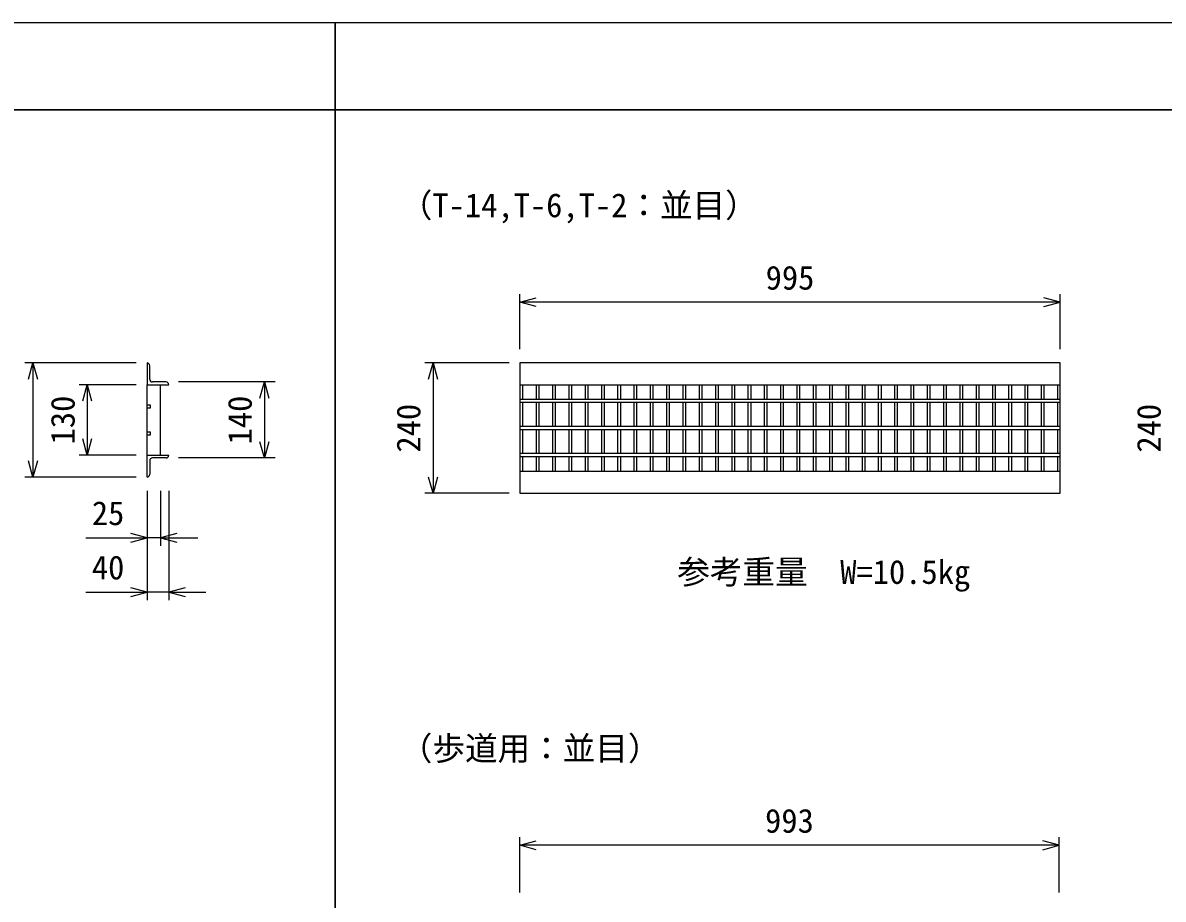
# Model space of a CAD drawing. Units: millimetres, scale not verified. Extents: x -25200 to 25200, y -8910 to 8910.
# Drawn here: x -14092 to -11992, y 158 to 1771 of the extents above; entities that cross this region are included whole.
import ezdxf
from ezdxf.enums import TextEntityAlignment as Align

# ---------------------------------------------------------------- set-up
doc = ezdxf.new("R2010")
doc.units = ezdxf.units.MM
doc.header["$LTSCALE"] = 30
for name, color, linetype, lineweight in [('0-0_DIM', 7, 'Continuous', 25), ('0-2_HATCH', 6, 'Continuous', 25), ('0-6_TXT', 7, 'Continuous', 25)]:
    doc.layers.add(name, color=color, linetype=linetype, lineweight=lineweight)
doc.styles.add('ＭＳ ゴシック', font='')
doc.styles.get('ＭＳ ゴシック').set_extended_font_data('MS Gothic')

msp = doc.modelspace()

# ---------------------------------------------------------------- linework, layer by layer
at = {"layer": '0-0_DIM'}
for p, q in [((-13176.52, 1170.13), (-13176.52, 1271.72)), ((-12181.52, 1170.13), (-12181.52, 1271.72)), ((-12181.52, 1256.72), (-13176.52, 1256.72)), ((-13883.18, 1144.91), (-14088.18, 1144.91)), ((-14073.18, 1144.91), (-14073.18, 934.91)), ((-13196.52, 1144.91), (-13351.52, 1144.91)), ((-13336.52, 1144.91), (-13336.52, 904.91)), ((-13883.18, 1104.91), (-13988.18, 1104.91)), ((-13973.18, 1104.91), (-13973.18, 974.91)), ((-13627.1, 1109.91), (-13805.18, 1109.91)), ((-13647.1, 1109.91), (-13647.1, 969.91)), ((-13883.18, 974.91), (-13988.18, 974.91)), ((-13627.1, 969.91), (-13805.18, 969.91)), ((-13883.18, 934.91), (-14088.18, 934.91)), ((-13863.18, 909.69), (-13863.18, 708.1)), ((-13838.18, 909.69), (-13838.18, 808.1)), ((-13823.18, 909.69), (-13823.18, 708.1)), ((-13196.52, 904.91), (-13351.52, 904.91)), ((-13975.79, 823.1), (-13863.18, 823.1)), ((-13838.18, 823.1), (-13863.18, 823.1)), ((-13838.18, 823.1), (-13769.71, 823.1)), ((-13975.79, 723.1), (-13863.18, 723.1)), ((-13823.18, 723.1), (-13863.18, 723.1)), ((-13823.18, 723.1), (-13754.71, 723.1)), ((-13176.52, 170.13), (-13176.52, 271.72)), ((-12183.52, 256.72), (-13176.52, 256.72)), ((-12183.52, 170.13), (-12183.52, 271.72))]:
    msp.add_line(p, q, dxfattribs=at)
for points in [[(-13146.52, 1248.68), (-13176.52, 1256.72), (-13146.52, 1264.76)], [(-12211.52, 1248.68), (-12181.52, 1256.72), (-12211.52, 1264.76)], [(-14081.22, 1114.91), (-14073.18, 1144.91), (-14065.14, 1114.91)], [(-13344.56, 1114.91), (-13336.52, 1144.91), (-13328.48, 1114.91)], [(-13981.22, 1074.91), (-13973.18, 1104.91), (-13965.14, 1074.91)], [(-13655.14, 1079.91), (-13647.1, 1109.91), (-13639.07, 1079.91)], [(-13965.14, 1004.91), (-13973.18, 974.91), (-13981.22, 1004.91)], [(-13639.07, 999.91), (-13647.1, 969.91), (-13655.14, 999.91)], [(-14065.14, 964.91), (-14073.18, 934.91), (-14081.22, 964.91)], [(-13328.48, 934.91), (-13336.52, 904.91), (-13344.56, 934.91)], [(-13893.18, 815.06), (-13863.18, 823.1), (-13893.18, 831.14)], [(-13808.18, 831.14), (-13838.18, 823.1), (-13808.18, 815.06)], [(-13893.18, 715.06), (-13863.18, 723.1), (-13893.18, 731.14)], [(-13793.18, 731.14), (-13823.18, 723.1), (-13793.18, 715.06)], [(-13146.52, 248.68), (-13176.52, 256.72), (-13146.52, 264.76)], [(-12213.52, 248.68), (-12183.52, 256.72), (-12213.52, 264.76)]]:
    msp.add_lwpolyline(points, dxfattribs=at)
at = {"layer": '0-2_HATCH'}
for p, q in [((-13863.18, 1144.91), (-13863.18, 1104.91)), ((-13858.18, 1114.91), (-13858.18, 1139.91)), ((-13863.18, 974.91), (-13863.18, 1104.91)), ((-13863.18, 1104.91), (-13823.18, 1104.91)), ((-13828.18, 1109.91), (-13853.18, 1109.91)), ((-13838.18, 974.91), (-13838.18, 1104.91)), ((-13176.52, 1104.91), (-12181.52, 1104.91)), ((-13171.52, 1104.91), (-13171.52, 1077.91)), ((-13146.52, 1104.91), (-13146.52, 1077.91)), ((-13141.52, 1104.91), (-13141.52, 1077.91)), ((-13116.52, 1104.91), (-13116.52, 1077.91)), ((-13111.52, 1104.91), (-13111.52, 1077.91)), ((-13086.52, 1104.91), (-13086.52, 1077.91)), ((-13081.52, 1104.91), (-13081.52, 1077.91)), ((-13056.52, 1104.91), (-13056.52, 1077.91)), ((-13051.52, 1104.91), (-13051.52, 1077.91)), ((-13026.52, 1104.91), (-13026.52, 1077.91)), ((-13021.52, 1104.91), (-13021.52, 1077.91)), ((-12996.52, 1104.91), (-12996.52, 1077.91)), ((-12991.52, 1104.91), (-12991.52, 1077.91)), ((-12966.52, 1104.91), (-12966.52, 1077.91)), ((-12961.52, 1104.91), (-12961.52, 1077.91)), ((-12936.52, 1104.91), (-12936.52, 1077.91)), ((-12931.52, 1104.91), (-12931.52, 1077.91)), ((-12906.52, 1104.91), (-12906.52, 1077.91)), ((-12901.52, 1104.91), (-12901.52, 1077.91)), ((-12876.52, 1104.91), (-12876.52, 1077.91)), ((-12871.52, 1104.91), (-12871.52, 1077.91)), ((-12846.52, 1104.91), (-12846.52, 1077.91)), ((-12841.52, 1104.91), (-12841.52, 1077.91)), ((-12816.52, 1104.91), (-12816.52, 1077.91)), ((-12811.52, 1104.91), (-12811.52, 1077.91)), ((-12786.52, 1104.91), (-12786.52, 1077.91)), ((-12781.52, 1104.91), (-12781.52, 1077.91)), ((-12756.52, 1104.91), (-12756.52, 1077.91)), ((-12751.52, 1104.91), (-12751.52, 1077.91)), ((-12726.52, 1104.91), (-12726.52, 1077.91)), ((-12721.52, 1104.91), (-12721.52, 1077.91)), ((-12696.52, 1104.91), (-12696.52, 1077.91)), ((-12691.52, 1104.91), (-12691.52, 1077.91)), ((-12666.52, 1104.91), (-12666.52, 1077.91)), ((-12661.52, 1104.91), (-12661.52, 1077.91)), ((-12636.52, 1104.91), (-12636.52, 1077.91)), ((-12631.52, 1104.91), (-12631.52, 1077.91)), ((-12606.52, 1104.91), (-12606.52, 1077.91)), ((-12601.52, 1104.91), (-12601.52, 1077.91)), ((-12576.52, 1104.91), (-12576.52, 1077.91)), ((-12571.52, 1104.91), (-12571.52, 1077.91)), ((-12546.52, 1104.91), (-12546.52, 1077.91)), ((-12541.52, 1104.91), (-12541.52, 1077.91)), ((-12516.52, 1104.91), (-12516.52, 1077.91)), ((-12511.52, 1104.91), (-12511.52, 1077.91)), ((-12486.52, 1104.91), (-12486.52, 1077.91)), ((-12481.52, 1104.91), (-12481.52, 1077.91)), ((-12456.52, 1104.91), (-12456.52, 1077.91)), ((-12451.52, 1104.91), (-12451.52, 1077.91)), ((-12426.52, 1104.91), (-12426.52, 1077.91)), ((-12421.52, 1104.91), (-12421.52, 1077.91)), ((-12396.52, 1104.91), (-12396.52, 1077.91)), ((-12391.52, 1104.91), (-12391.52, 1077.91)), ((-12366.52, 1104.91), (-12366.52, 1077.91)), ((-12361.52, 1104.91), (-12361.52, 1077.91)), ((-12336.52, 1104.91), (-12336.52, 1077.91)), ((-12331.52, 1104.91), (-12331.52, 1077.91)), ((-12306.52, 1104.91), (-12306.52, 1077.91)), ((-12301.52, 1104.91), (-12301.52, 1077.91)), ((-12276.52, 1104.91), (-12276.52, 1077.91)), ((-12271.52, 1104.91), (-12271.52, 1077.91)), ((-12246.52, 1104.91), (-12246.52, 1077.91)), ((-12241.52, 1104.91), (-12241.52, 1077.91)), ((-12216.52, 1104.91), (-12216.52, 1077.91)), ((-12211.52, 1104.91), (-12211.52, 1077.91)), ((-12186.52, 1104.91), (-12186.52, 1077.91)), ((-12181.52, 1077.91), (-13176.52, 1077.91)), ((-12181.52, 1071.91), (-13176.52, 1071.91)), ((-13171.52, 1071.91), (-13171.52, 1027.91)), ((-13146.52, 1071.91), (-13146.52, 1027.91)), ((-13141.52, 1071.91), (-13141.52, 1027.91)), ((-13116.52, 1071.91), (-13116.52, 1027.91)), ((-13111.52, 1071.91), (-13111.52, 1027.91)), ((-13086.52, 1071.91), (-13086.52, 1027.91)), ((-13081.52, 1071.91), (-13081.52, 1027.91)), ((-13056.52, 1071.91), (-13056.52, 1027.91)), ((-13051.52, 1071.91), (-13051.52, 1027.91)), ((-13026.52, 1071.91), (-13026.52, 1027.91)), ((-13021.52, 1071.91), (-13021.52, 1027.91)), ((-12996.52, 1071.91), (-12996.52, 1027.91)), ((-12991.52, 1071.91), (-12991.52, 1027.91)), ((-12966.52, 1071.91), (-12966.52, 1027.91)), ((-12961.52, 1071.91), (-12961.52, 1027.91)), ((-12936.52, 1071.91), (-12936.52, 1027.91)), ((-12931.52, 1071.91), (-12931.52, 1027.91)), ((-12906.52, 1071.91), (-12906.52, 1027.91)), ((-12901.52, 1071.91), (-12901.52, 1027.91)), ((-12876.52, 1071.91), (-12876.52, 1027.91)), ((-12871.52, 1071.91), (-12871.52, 1027.91)), ((-12846.52, 1071.91), (-12846.52, 1027.91)), ((-12841.52, 1071.91), (-12841.52, 1027.91)), ((-12816.52, 1071.91), (-12816.52, 1027.91)), ((-12811.52, 1071.91), (-12811.52, 1027.91)), ((-12786.52, 1071.91), (-12786.52, 1027.91)), ((-12781.52, 1071.91), (-12781.52, 1027.91)), ((-12756.52, 1071.91), (-12756.52, 1027.91)), ((-12751.52, 1071.91), (-12751.52, 1027.91)), ((-12726.52, 1071.91), (-12726.52, 1027.91)), ((-12721.52, 1071.91), (-12721.52, 1027.91)), ((-12696.52, 1071.91), (-12696.52, 1027.91)), ((-12691.52, 1071.91), (-12691.52, 1027.91)), ((-12666.52, 1071.91), (-12666.52, 1027.91)), ((-12661.52, 1071.91), (-12661.52, 1027.91)), ((-12636.52, 1071.91), (-12636.52, 1027.91)), ((-12631.52, 1071.91), (-12631.52, 1027.91)), ((-12606.52, 1071.91), (-12606.52, 1027.91)), ((-12601.52, 1071.91), (-12601.52, 1027.91)), ((-12576.52, 1071.91), (-12576.52, 1027.91)), ((-12571.52, 1071.91), (-12571.52, 1027.91)), ((-12546.52, 1071.91), (-12546.52, 1027.91)), ((-12541.52, 1071.91), (-12541.52, 1027.91)), ((-12516.52, 1071.91), (-12516.52, 1027.91)), ((-12511.52, 1071.91), (-12511.52, 1027.91)), ((-12486.52, 1071.91), (-12486.52, 1027.91)), ((-12481.52, 1071.91), (-12481.52, 1027.91)), ((-12456.52, 1071.91), (-12456.52, 1027.91)), ((-12451.52, 1071.91), (-12451.52, 1027.91)), ((-12426.52, 1071.91), (-12426.52, 1027.91)), ((-12421.52, 1071.91), (-12421.52, 1027.91)), ((-12396.52, 1071.91), (-12396.52, 1027.91)), ((-12391.52, 1071.91), (-12391.52, 1027.91)), ((-12366.52, 1071.91), (-12366.52, 1027.91)), ((-12361.52, 1071.91), (-12361.52, 1027.91)), ((-12336.52, 1071.91), (-12336.52, 1027.91)), ((-12331.52, 1071.91), (-12331.52, 1027.91)), ((-12306.52, 1071.91), (-12306.52, 1027.91)), ((-12301.52, 1071.91), (-12301.52, 1027.91)), ((-12276.52, 1071.91), (-12276.52, 1027.91)), ((-12271.52, 1071.91), (-12271.52, 1027.91)), ((-12246.52, 1071.91), (-12246.52, 1027.91)), ((-12241.52, 1071.91), (-12241.52, 1027.91)), ((-12216.52, 1071.91), (-12216.52, 1027.91)), ((-12211.52, 1071.91), (-12211.52, 1027.91)), ((-12186.52, 1071.91), (-12186.52, 1027.91)), ((-12181.52, 1027.91), (-13176.52, 1027.91)), ((-12181.52, 1021.91), (-13176.52, 1021.91)), ((-13171.52, 1021.91), (-13171.52, 977.91)), ((-13146.52, 1021.91), (-13146.52, 977.91)), ((-13141.52, 1021.91), (-13141.52, 977.91)), ((-13116.52, 1021.91), (-13116.52, 977.91)), ((-13111.52, 1021.91), (-13111.52, 977.91)), ((-13086.52, 1021.91), (-13086.52, 977.91)), ((-13081.52, 1021.91), (-13081.52, 977.91)), ((-13056.52, 1021.91), (-13056.52, 977.91)), ((-13051.52, 1021.91), (-13051.52, 977.91)), ((-13026.52, 1021.91), (-13026.52, 977.91)), ((-13021.52, 1021.91), (-13021.52, 977.91)), ((-12996.52, 1021.91), (-12996.52, 977.91)), ((-12991.52, 1021.91), (-12991.52, 977.91)), ((-12966.52, 1021.91), (-12966.52, 977.91)), ((-12961.52, 1021.91), (-12961.52, 977.91)), ((-12936.52, 1021.91), (-12936.52, 977.91)), ((-12931.52, 1021.91), (-12931.52, 977.91)), ((-12906.52, 1021.91), (-12906.52, 977.91)), ((-12901.52, 1021.91), (-12901.52, 977.91)), ((-12876.52, 1021.91), (-12876.52, 977.91)), ((-12871.52, 1021.91), (-12871.52, 977.91)), ((-12846.52, 1021.91), (-12846.52, 977.91)), ((-12841.52, 1021.91), (-12841.52, 977.91)), ((-12816.52, 1021.91), (-12816.52, 977.91)), ((-12811.52, 1021.91), (-12811.52, 977.91)), ((-12786.52, 1021.91), (-12786.52, 977.91)), ((-12781.52, 1021.91), (-12781.52, 977.91)), ((-12756.52, 1021.91), (-12756.52, 977.91)), ((-12751.52, 1021.91), (-12751.52, 977.91)), ((-12726.52, 1021.91), (-12726.52, 977.91)), ((-12721.52, 1021.91), (-12721.52, 977.91)), ((-12696.52, 1021.91), (-12696.52, 977.91)), ((-12691.52, 1021.91), (-12691.52, 977.91)), ((-12666.52, 1021.91), (-12666.52, 977.91)), ((-12661.52, 1021.91), (-12661.52, 977.91)), ((-12636.52, 1021.91), (-12636.52, 977.91)), ((-12631.52, 1021.91), (-12631.52, 977.91)), ((-12606.52, 1021.91), (-12606.52, 977.91)), ((-12601.52, 1021.91), (-12601.52, 977.91)), ((-12576.52, 1021.91), (-12576.52, 977.91)), ((-12571.52, 1021.91), (-12571.52, 977.91)), ((-12546.52, 1021.91), (-12546.52, 977.91)), ((-12541.52, 1021.91), (-12541.52, 977.91)), ((-12516.52, 1021.91), (-12516.52, 977.91)), ((-12511.52, 1021.91), (-12511.52, 977.91)), ((-12486.52, 1021.91), (-12486.52, 977.91)), ((-12481.52, 1021.91), (-12481.52, 977.91)), ((-12456.52, 1021.91), (-12456.52, 977.91)), ((-12451.52, 1021.91), (-12451.52, 977.91)), ((-12426.52, 1021.91), (-12426.52, 977.91)), ((-12421.52, 1021.91), (-12421.52, 977.91)), ((-12396.52, 1021.91), (-12396.52, 977.91)), ((-12391.52, 1021.91), (-12391.52, 977.91)), ((-12366.52, 1021.91), (-12366.52, 977.91)), ((-12361.52, 1021.91), (-12361.52, 977.91)), ((-12336.52, 1021.91), (-12336.52, 977.91)), ((-12331.52, 1021.91), (-12331.52, 977.91)), ((-12306.52, 1021.91), (-12306.52, 977.91)), ((-12301.52, 1021.91), (-12301.52, 977.91)), ((-12276.52, 1021.91), (-12276.52, 977.91)), ((-12271.52, 1021.91), (-12271.52, 977.91)), ((-12246.52, 1021.91), (-12246.52, 977.91)), ((-12241.52, 1021.91), (-12241.52, 977.91)), ((-12216.52, 1021.91), (-12216.52, 977.91)), ((-12211.52, 1021.91), (-12211.52, 977.91)), ((-12186.52, 1021.91), (-12186.52, 977.91)), ((-13863.18, 974.91), (-13823.18, 974.91)), ((-13863.18, 934.91), (-13863.18, 974.91)), ((-13828.18, 969.91), (-13853.18, 969.91)), ((-12181.52, 977.91), (-13176.52, 977.91)), ((-12181.52, 971.91), (-13176.52, 971.91)), ((-13171.52, 971.91), (-13171.52, 944.91)), ((-13146.52, 971.91), (-13146.52, 944.91)), ((-13141.52, 971.91), (-13141.52, 944.91)), ((-13116.52, 971.91), (-13116.52, 944.91)), ((-13111.52, 971.91), (-13111.52, 944.91)), ((-13086.52, 971.91), (-13086.52, 944.91)), ((-13081.52, 971.91), (-13081.52, 944.91)), ((-13056.52, 971.91), (-13056.52, 944.91)), ((-13051.52, 971.91), (-13051.52, 944.91)), ((-13026.52, 971.91), (-13026.52, 944.91)), ((-13021.52, 971.91), (-13021.52, 944.91)), ((-12996.52, 971.91), (-12996.52, 944.91)), ((-12991.52, 971.91), (-12991.52, 944.91)), ((-12966.52, 971.91), (-12966.52, 944.91)), ((-12961.52, 971.91), (-12961.52, 944.91)), ((-12936.52, 971.91), (-12936.52, 944.91)), ((-12931.52, 971.91), (-12931.52, 944.91)), ((-12906.52, 971.91), (-12906.52, 944.91)), ((-12901.52, 971.91), (-12901.52, 944.91)), ((-12876.52, 971.91), (-12876.52, 944.91)), ((-12871.52, 971.91), (-12871.52, 944.91)), ((-12846.52, 971.91), (-12846.52, 944.91)), ((-12841.52, 971.91), (-12841.52, 944.91)), ((-12816.52, 971.91), (-12816.52, 944.91)), ((-12811.52, 971.91), (-12811.52, 944.91)), ((-12786.52, 971.91), (-12786.52, 944.91)), ((-12781.52, 971.91), (-12781.52, 944.91)), ((-12756.52, 971.91), (-12756.52, 944.91)), ((-12751.52, 971.91), (-12751.52, 944.91)), ((-12726.52, 971.91), (-12726.52, 944.91)), ((-12721.52, 971.91), (-12721.52, 944.91)), ((-12696.52, 971.91), (-12696.52, 944.91)), ((-12691.52, 971.91), (-12691.52, 944.91)), ((-12666.52, 971.91), (-12666.52, 944.91)), ((-12661.52, 971.91), (-12661.52, 944.91)), ((-12636.52, 971.91), (-12636.52, 944.91)), ((-12631.52, 971.91), (-12631.52, 944.91)), ((-12606.52, 971.91), (-12606.52, 944.91)), ((-12601.52, 971.91), (-12601.52, 944.91)), ((-12576.52, 971.91), (-12576.52, 944.91)), ((-12571.52, 971.91), (-12571.52, 944.91)), ((-12546.52, 971.91), (-12546.52, 944.91)), ((-12541.52, 971.91), (-12541.52, 944.91)), ((-12516.52, 971.91), (-12516.52, 944.91)), ((-12511.52, 971.91), (-12511.52, 944.91)), ((-12486.52, 971.91), (-12486.52, 944.91)), ((-12481.52, 971.91), (-12481.52, 944.91)), ((-12456.52, 971.91), (-12456.52, 944.91)), ((-12451.52, 971.91), (-12451.52, 944.91)), ((-12426.52, 971.91), (-12426.52, 944.91)), ((-12421.52, 971.91), (-12421.52, 944.91)), ((-12396.52, 971.91), (-12396.52, 944.91)), ((-12391.52, 971.91), (-12391.52, 944.91)), ((-12366.52, 971.91), (-12366.52, 944.91)), ((-12361.52, 971.91), (-12361.52, 944.91)), ((-12336.52, 971.91), (-12336.52, 944.91)), ((-12331.52, 971.91), (-12331.52, 944.91)), ((-12306.52, 971.91), (-12306.52, 944.91)), ((-12301.52, 971.91), (-12301.52, 944.91)), ((-12276.52, 971.91), (-12276.52, 944.91)), ((-12271.52, 971.91), (-12271.52, 944.91)), ((-12246.52, 971.91), (-12246.52, 944.91)), ((-12241.52, 971.91), (-12241.52, 944.91)), ((-12216.52, 971.91), (-12216.52, 944.91)), ((-12211.52, 971.91), (-12211.52, 944.91)), ((-12186.52, 971.91), (-12186.52, 944.91)), ((-13858.18, 964.91), (-13858.18, 939.91)), ((-12181.52, 944.91), (-13176.52, 944.91))]:
    msp.add_line(p, q, dxfattribs=at)
for points in [[(-13176.52, 1144.91), (-13176.52, 904.91), (-12181.52, 904.91), (-12181.52, 1144.91)], [(-13863.18, 1061.91), (-13863.18, 1067.91), (-13857.18, 1067.91), (-13857.18, 1061.91)], [(-13863.18, 1011.91), (-13863.18, 1017.91), (-13857.18, 1017.91), (-13857.18, 1011.91)]]:
    msp.add_lwpolyline(points, close=True, dxfattribs=at)
for centre, start, end in [((-13863.18, 1139.91), 0, 90), ((-13853.18, 1114.91), 180, 270), ((-13828.18, 1104.91), 0, 90), ((-13853.18, 964.91), 90, 180), ((-13828.18, 974.91), 270, 0), ((-13863.18, 939.91), 270, 0)]:
    msp.add_arc(centre, 5, start, end, dxfattribs=at)
at = {"layer": '0-6_TXT'}
for points in [[(-17716.68, 1611.24), (-13516.68, 1611.24), (-13516.68, 1771.24), (-17716.68, 1771.24)], [(-13516.68, 1611.24), (-9316.68, 1611.24), (-9316.68, 1771.24), (-13516.68, 1771.24)], [(-15616.68, -1618.68), (-13516.68, -1618.68), (-13516.68, 1611.24), (-15616.68, 1611.24)], [(-13516.68, -1618.68), (-11416.68, -1618.68), (-11416.68, 1611.24), (-13516.68, 1611.24)]]:
    msp.add_lwpolyline(points, close=True, dxfattribs=at)

# ---------------------------------------------------------------- texts
at = {"layer": '0-0_DIM', "style": 'ＭＳ ゴシック'}
for s, p in [('（T-14,T-6,T-2：並目）', (-13397.66, 1400.09)), ('995', (-12724.02, 1266.72)), ('25', (-13964.81, 833.1)), ('40', (-13964.81, 733.1)), ('参考重量\u3000W=10.5kg', (-12886.68, 724.91)), ('（歩道用：並目）', (-13397.66, 400.09)), ('993', (-12725.02, 266.72))]:
    msp.add_text(s, height=43.99, dxfattribs=at).set_placement(p, align=Align.BOTTOM_LEFT)
for s, p in [('130', (-13983.18, 994.91)), ('140', (-13657.1, 994.91)), ('240', (-13346.52, 979.91)), ('240', (-11983.18, 979.91))]:
    msp.add_text(s, height=43.99, rotation=90, dxfattribs=at).set_placement(p, align=Align.BOTTOM_LEFT)

doc.saveas('drawing.dxf')
